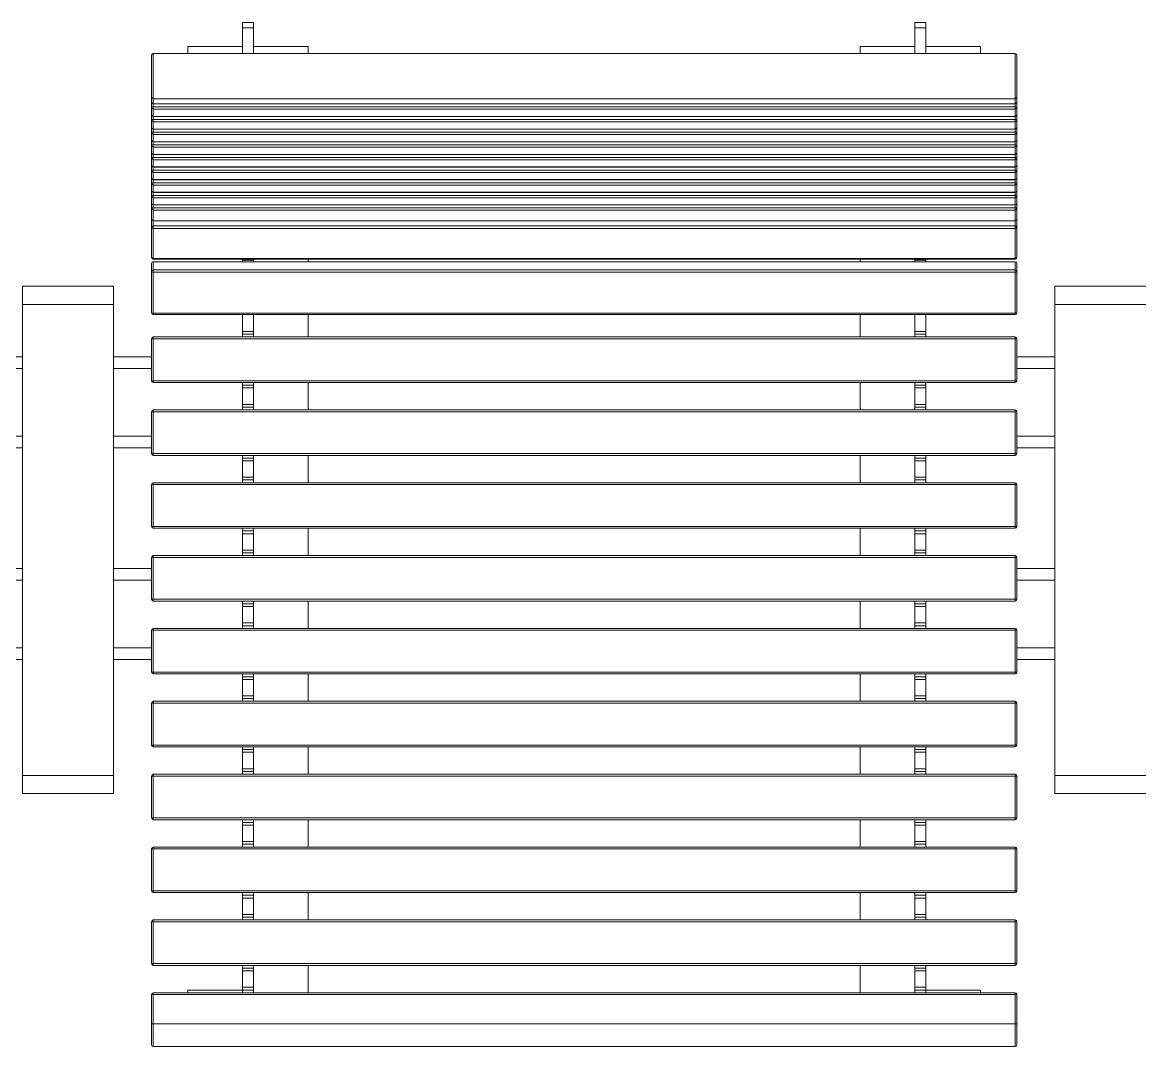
# Model space of a CAD drawing. Header units: millimetres. Extents: x 2717 to 8657, y -3129 to 1071.
# Drawn here: x 4179 to 4795, y -894 to -331 of the extents above; entities that cross this region are included whole.
import ezdxf

# ---------------------------------------------------------------- set-up
doc = ezdxf.new("R2010")
doc.units = ezdxf.units.MM

# ---------------------------------------------------------------- blocks, each defined once
blk = doc.blocks.new('rzut')
at = {"color": 7, "linetype": 'Continuous', "lineweight": 15}
for p, q in [((-3719.43, 739.59), (-3725.43, 739.59)), ((-3725.43, 736.57), (-3725.43, 739.59)), ((-3719.43, 739.59), (-3719.43, 736.57)), ((-3350.43, 739.59), (-3356.43, 739.59)), ((-3356.43, 736.57), (-3356.43, 739.59)), ((-3350.43, 739.59), (-3350.43, 736.57)), ((-3719.43, 736.57), (-3725.43, 736.57)), ((-3725.43, 726.3), (-3725.43, 736.57)), ((-3719.43, 726.3), (-3719.43, 736.57)), ((-3350.43, 736.57), (-3356.43, 736.57)), ((-3356.43, 726.3), (-3356.43, 736.57)), ((-3350.43, 726.3), (-3350.43, 736.57)), ((-3775.43, 698.73), (-3775.43, 721.55)), ((-3301.43, 722.55), (-3774.43, 722.55)), ((-3774.43, 722.55), (-3774.43, 697.74)), ((-3755.43, 726.3), (-3725.43, 726.3)), ((-3755.43, 722.55), (-3755.43, 726.3)), ((-3725.43, 722.55), (-3725.43, 726.3)), ((-3719.43, 726.3), (-3689.43, 726.3)), ((-3719.43, 726.3), (-3719.43, 724.22)), ((-3719.43, 722.55), (-3719.43, 724.22)), ((-3689.43, 726.3), (-3689.43, 722.55)), ((-3386.43, 726.3), (-3356.43, 726.3)), ((-3386.43, 726.3), (-3386.43, 722.55)), ((-3356.43, 726.3), (-3356.43, 724.22)), ((-3356.43, 722.55), (-3356.43, 724.22)), ((-3350.43, 724.22), (-3350.43, 726.3)), ((-3350.43, 726.3), (-3320.43, 726.3)), ((-3350.43, 722.55), (-3350.43, 724.22)), ((-3320.43, 722.55), (-3320.43, 726.3)), ((-3301.43, 697.74), (-3301.43, 722.55)), ((-3300.43, 721.55), (-3300.43, 698.73)), ((-3775.43, 695.94), (-3775.43, 698.73)), ((-3301.43, 697.74), (-3774.43, 697.74)), ((-3774.43, 697.74), (-3774.43, 694.96)), ((-3301.43, 694.96), (-3301.43, 697.74)), ((-3300.43, 698.73), (-3300.43, 695.94)), ((-3775.43, 692.99), (-3775.43, 695.94)), ((-3775.43, 689), (-3775.43, 692.99)), ((-3774.43, 694.96), (-3301.43, 694.96)), ((-3774.43, 694.96), (-3774.43, 694.94)), ((-3774.43, 694.94), (-3301.43, 694.94)), ((-3774.43, 694.94), (-3774.43, 693.17)), ((-3774.43, 693.17), (-3774.43, 692.01)), ((-3774.43, 693.17), (-3301.43, 693.17)), ((-3301.43, 692.01), (-3774.43, 692.01)), ((-3774.43, 692.01), (-3774.43, 688.01)), ((-3301.43, 694.94), (-3301.43, 694.96)), ((-3301.43, 693.17), (-3301.43, 694.94)), ((-3301.43, 692.01), (-3301.43, 693.17)), ((-3301.43, 688.01), (-3301.43, 692.01)), ((-3300.43, 695.94), (-3300.43, 692.99)), ((-3300.43, 692.99), (-3300.43, 689)), ((-3775.43, 686.05), (-3775.43, 689)), ((-3775.43, 682.05), (-3775.43, 686.05)), ((-3774.43, 688.01), (-3301.43, 688.01)), ((-3774.43, 688), (-3774.43, 688.01)), ((-3774.43, 688), (-3301.43, 688)), ((-3774.43, 688), (-3774.43, 686.22)), ((-3774.43, 686.22), (-3774.43, 685.06)), ((-3774.43, 686.22), (-3301.43, 686.22)), ((-3301.43, 685.06), (-3774.43, 685.06)), ((-3774.43, 685.06), (-3774.43, 681.07)), ((-3301.43, 688.01), (-3301.43, 688)), ((-3301.43, 686.22), (-3301.43, 688)), ((-3301.43, 685.06), (-3301.43, 686.22)), ((-3301.43, 681.07), (-3301.43, 685.06)), ((-3300.43, 689), (-3300.43, 686.05)), ((-3300.43, 686.05), (-3300.43, 682.05)), ((-3775.43, 679.1), (-3775.43, 682.05)), ((-3775.43, 675.11), (-3775.43, 679.1)), ((-3774.43, 681.07), (-3301.43, 681.07)), ((-3774.43, 681.05), (-3774.43, 681.07)), ((-3774.43, 681.05), (-3301.43, 681.05)), ((-3774.43, 681.05), (-3774.43, 679.27)), ((-3774.43, 679.27), (-3774.43, 678.12)), ((-3774.43, 679.27), (-3301.43, 679.27)), ((-3301.43, 678.12), (-3774.43, 678.12)), ((-3774.43, 678.12), (-3774.43, 674.12)), ((-3301.43, 681.07), (-3301.43, 681.05)), ((-3301.43, 679.27), (-3301.43, 681.05)), ((-3301.43, 678.12), (-3301.43, 679.27)), ((-3301.43, 674.12), (-3301.43, 678.12)), ((-3300.43, 682.05), (-3300.43, 679.1)), ((-3300.43, 679.1), (-3300.43, 675.11)), ((-3775.43, 672.15), (-3775.43, 675.11)), ((-3775.43, 668.16), (-3775.43, 672.15)), ((-3774.43, 674.12), (-3301.43, 674.12)), ((-3774.43, 674.11), (-3774.43, 674.12)), ((-3774.43, 674.11), (-3301.43, 674.11)), ((-3774.43, 674.11), (-3774.43, 672.33)), ((-3774.43, 672.33), (-3774.43, 671.17)), ((-3774.43, 672.33), (-3301.43, 672.33)), ((-3301.43, 674.12), (-3301.43, 674.11)), ((-3301.43, 672.33), (-3301.43, 674.11)), ((-3301.43, 671.17), (-3301.43, 672.33)), ((-3300.43, 675.11), (-3300.43, 672.15)), ((-3300.43, 672.15), (-3300.43, 668.16)), ((-3775.43, 665.21), (-3775.43, 668.16)), ((-3775.43, 661.21), (-3775.43, 665.21)), ((-3301.43, 671.17), (-3774.43, 671.17)), ((-3774.43, 671.17), (-3774.43, 667.18)), ((-3774.43, 667.18), (-3301.43, 667.18)), ((-3774.43, 667.16), (-3774.43, 667.18)), ((-3774.43, 667.16), (-3301.43, 667.16)), ((-3774.43, 667.16), (-3774.43, 665.38)), ((-3774.43, 665.38), (-3774.43, 664.22)), ((-3774.43, 665.38), (-3301.43, 665.38)), ((-3301.43, 667.18), (-3301.43, 671.17)), ((-3301.43, 667.18), (-3301.43, 667.16)), ((-3301.43, 665.38), (-3301.43, 667.16)), ((-3301.43, 664.22), (-3301.43, 665.38)), ((-3300.43, 668.16), (-3300.43, 665.21)), ((-3300.43, 665.21), (-3300.43, 661.21)), ((-3775.43, 658.26), (-3775.43, 661.21)), ((-3301.43, 664.22), (-3774.43, 664.22)), ((-3774.43, 664.22), (-3774.43, 660.23)), ((-3774.43, 660.23), (-3301.43, 660.23)), ((-3774.43, 660.21), (-3774.43, 660.23)), ((-3774.43, 660.21), (-3301.43, 660.21)), ((-3774.43, 660.21), (-3774.43, 658.44)), ((-3301.43, 660.23), (-3301.43, 664.22)), ((-3301.43, 660.23), (-3301.43, 660.21)), ((-3301.43, 658.44), (-3301.43, 660.21)), ((-3300.43, 661.21), (-3300.43, 658.26)), ((-3775.43, 654.27), (-3775.43, 658.26)), ((-3775.43, 651.32), (-3775.43, 654.27)), ((-3774.43, 658.44), (-3774.43, 657.28)), ((-3774.43, 658.44), (-3301.43, 658.44)), ((-3301.43, 657.28), (-3774.43, 657.28)), ((-3774.43, 657.28), (-3774.43, 653.28)), ((-3774.43, 653.28), (-3301.43, 653.28)), ((-3774.43, 653.27), (-3774.43, 653.28)), ((-3774.43, 653.27), (-3301.43, 653.27)), ((-3774.43, 653.27), (-3774.43, 651.49)), ((-3301.43, 657.28), (-3301.43, 658.44)), ((-3301.43, 653.28), (-3301.43, 657.28)), ((-3301.43, 653.28), (-3301.43, 653.27)), ((-3301.43, 651.49), (-3301.43, 653.27)), ((-3300.43, 658.26), (-3300.43, 654.27)), ((-3300.43, 654.27), (-3300.43, 651.32)), ((-3775.43, 647.32), (-3775.43, 651.32)), ((-3775.43, 644.37), (-3775.43, 647.32)), ((-3774.43, 651.49), (-3774.43, 650.33)), ((-3774.43, 651.49), (-3301.43, 651.49)), ((-3301.43, 650.33), (-3774.43, 650.33)), ((-3774.43, 650.33), (-3774.43, 646.34)), ((-3301.43, 650.33), (-3301.43, 651.49)), ((-3301.43, 646.34), (-3301.43, 650.33)), ((-3300.43, 651.32), (-3300.43, 647.32)), ((-3300.43, 647.32), (-3300.43, 644.37)), ((-3775.43, 640.38), (-3775.43, 644.37)), ((-3774.43, 646.34), (-3301.43, 646.34)), ((-3774.43, 646.32), (-3774.43, 646.34)), ((-3774.43, 646.32), (-3301.43, 646.32)), ((-3774.43, 646.32), (-3774.43, 644.54)), ((-3774.43, 644.54), (-3774.43, 643.39)), ((-3774.43, 644.54), (-3301.43, 644.54)), ((-3301.43, 643.39), (-3774.43, 643.39)), ((-3774.43, 643.39), (-3774.43, 639.39)), ((-3301.43, 646.34), (-3301.43, 646.32)), ((-3301.43, 644.54), (-3301.43, 646.32)), ((-3301.43, 643.39), (-3301.43, 644.54)), ((-3301.43, 639.39), (-3301.43, 643.39)), ((-3300.43, 644.37), (-3300.43, 640.38)), ((-3775.43, 637.51), (-3775.43, 640.38)), ((-3775.43, 631.73), (-3775.43, 637.51)), ((-3774.43, 639.39), (-3301.43, 639.39)), ((-3774.43, 639.38), (-3774.43, 639.39)), ((-3774.43, 639.38), (-3301.43, 639.38)), ((-3774.43, 639.38), (-3774.43, 637.76)), ((-3774.43, 637.76), (-3774.43, 636.54)), ((-3774.43, 637.76), (-3301.43, 637.76)), ((-3301.43, 636.54), (-3774.43, 636.54)), ((-3774.43, 636.54), (-3774.43, 630.76)), ((-3301.43, 639.39), (-3301.43, 639.38)), ((-3301.43, 637.76), (-3301.43, 639.38)), ((-3301.43, 636.54), (-3301.43, 637.76)), ((-3301.43, 630.76), (-3301.43, 636.54)), ((-3300.43, 640.38), (-3300.43, 637.51)), ((-3300.43, 637.51), (-3300.43, 631.73)), ((-3775.43, 627.2), (-3775.43, 631.73)), ((-3774.43, 630.76), (-3301.43, 630.76)), ((-3774.43, 630.73), (-3774.43, 630.76)), ((-3774.43, 630.73), (-3301.43, 630.73)), ((-3774.43, 630.73), (-3774.43, 627.92)), ((-3301.43, 630.76), (-3301.43, 630.73)), ((-3301.43, 627.92), (-3301.43, 630.73)), ((-3300.43, 631.73), (-3300.43, 627.2)), ((-3775.43, 610.66), (-3775.43, 627.2)), ((-3774.43, 626.51), (-3774.43, 627.92)), ((-3774.43, 627.92), (-3301.43, 627.92)), ((-3301.43, 626.51), (-3774.43, 626.51)), ((-3774.43, 626.51), (-3774.43, 609.97)), ((-3301.43, 627.92), (-3301.43, 626.51)), ((-3301.43, 609.97), (-3301.43, 626.51)), ((-3300.43, 627.2), (-3300.43, 610.66)), ((-3774.43, 609.97), (-3301.43, 609.97)), ((-3774.43, 609.97), (-3774.43, 609.66)), ((-3301.43, 609.66), (-3301.43, 609.97)), ((-3775.43, 602.76), (-3775.43, 607.2)), ((-3774.43, 609.66), (-3301.43, 609.66)), ((-3725.43, 608.2), (-3774.43, 608.2)), ((-3774.43, 608.18), (-3774.43, 608.2)), ((-3774.43, 608.18), (-3774.43, 603.74)), ((-3725.43, 608.18), (-3774.43, 608.18)), ((-3774.43, 602.57), (-3774.43, 603.74)), ((-3774.43, 603.74), (-3301.43, 603.74)), ((-3725.43, 609), (-3725.43, 609.66)), ((-3725.43, 609), (-3719.43, 609)), ((-3725.43, 608.1), (-3725.43, 609)), ((-3725.43, 608.1), (-3719.43, 608.1)), ((-3719.43, 609), (-3719.43, 609.66)), ((-3719.43, 609), (-3719.43, 608.1)), ((-3356.43, 608.2), (-3719.43, 608.2)), ((-3356.43, 608.18), (-3719.43, 608.18)), ((-3689.43, 609.66), (-3689.43, 608.2)), ((-3386.43, 609.66), (-3386.43, 608.2)), ((-3356.43, 609), (-3356.43, 609.66)), ((-3356.43, 609), (-3350.43, 609)), ((-3356.43, 608.1), (-3356.43, 609)), ((-3356.43, 608.1), (-3350.43, 608.1)), ((-3350.43, 609), (-3350.43, 609.66)), ((-3350.43, 609), (-3350.43, 608.1)), ((-3301.43, 608.2), (-3350.43, 608.2)), ((-3301.43, 608.18), (-3350.43, 608.18)), ((-3301.43, 608.2), (-3301.43, 608.18)), ((-3301.43, 603.74), (-3301.43, 608.18)), ((-3301.43, 603.74), (-3301.43, 602.57)), ((-3300.43, 607.2), (-3300.43, 602.76)), ((-3775.43, 580.2), (-3775.43, 602.76)), ((-3301.43, 602.57), (-3774.43, 602.57)), ((-3774.43, 602.57), (-3774.43, 580)), ((-3301.43, 580), (-3301.43, 602.57)), ((-3300.43, 602.76), (-3300.43, 580.2)), ((-3796.27, 594.77), (-3846.27, 594.77)), ((-3846.27, 594.77), (-3846.27, 584.78)), ((-3796.27, 594.77), (-3796.27, 584.78)), ((-3229.6, 594.77), (-3279.6, 594.77)), ((-3279.6, 594.77), (-3279.6, 584.78)), ((-3846.27, 584.78), (-3846.27, 326.28)), ((-3846.27, 584.78), (-3796.27, 584.78)), ((-3796.27, 584.78), (-3796.27, 326.28)), ((-3774.43, 580), (-3301.43, 580)), ((-3774.43, 580), (-3774.43, 579.2)), ((-3774.43, 579.2), (-3301.43, 579.2)), ((-3719.43, 579.19), (-3725.43, 579.19)), ((-3725.43, 569.92), (-3725.43, 579.19)), ((-3719.43, 569.92), (-3719.43, 579.19)), ((-3689.43, 579.2), (-3689.43, 566.92)), ((-3386.43, 579.2), (-3386.43, 566.92)), ((-3350.43, 579.19), (-3356.43, 579.19)), ((-3356.43, 569.92), (-3356.43, 579.19)), ((-3350.43, 569.92), (-3350.43, 579.19)), ((-3301.43, 579.2), (-3301.43, 580)), ((-3279.6, 584.78), (-3279.6, 326.28)), ((-3279.6, 584.78), (-3229.6, 584.78)), ((-3774.43, 565.92), (-3774.43, 566.92)), ((-3774.43, 566.92), (-3301.43, 566.92)), ((-3725.43, 569.92), (-3719.43, 569.92)), ((-3725.43, 568.42), (-3725.43, 569.92)), ((-3719.43, 568.42), (-3725.43, 568.42)), ((-3725.43, 566.92), (-3725.43, 568.42)), ((-3719.43, 569.92), (-3719.43, 568.42)), ((-3719.43, 568.42), (-3719.43, 566.92)), ((-3356.43, 569.92), (-3350.43, 569.92)), ((-3356.43, 568.42), (-3356.43, 569.92)), ((-3356.43, 568.42), (-3356.43, 566.92)), ((-3350.43, 568.42), (-3356.43, 568.42)), ((-3350.43, 569.92), (-3350.43, 568.42)), ((-3350.43, 566.92), (-3350.43, 568.42)), ((-3301.43, 566.92), (-3301.43, 565.92)), ((-3775.43, 542.92), (-3775.43, 565.92)), ((-3774.43, 565.92), (-3775.43, 565.92)), ((-3774.43, 565.92), (-3774.43, 542.92)), ((-3301.43, 565.92), (-3774.43, 565.92)), ((-3301.43, 542.92), (-3301.43, 565.92)), ((-3300.43, 565.92), (-3301.43, 565.92)), ((-3300.43, 565.92), (-3300.43, 542.92)), ((-3846.27, 556.03), (-3867.1, 556.03)), ((-3775.43, 556.03), (-3796.27, 556.03)), ((-3279.6, 556.03), (-3300.43, 556.03)), ((-3846.27, 549.63), (-3867.1, 549.63)), ((-3775.43, 549.63), (-3796.27, 549.63)), ((-3279.6, 549.63), (-3300.43, 549.63)), ((-3774.43, 542.92), (-3775.43, 542.92)), ((-3774.43, 542.92), (-3774.43, 541.92)), ((-3774.43, 542.92), (-3301.43, 542.92)), ((-3301.43, 541.92), (-3301.43, 542.92)), ((-3300.43, 542.92), (-3301.43, 542.92)), ((-3301.43, 541.92), (-3774.43, 541.92)), ((-3725.43, 540.42), (-3725.43, 541.92)), ((-3725.43, 540.42), (-3719.43, 540.42)), ((-3725.43, 538.92), (-3725.43, 540.42)), ((-3719.43, 538.92), (-3725.43, 538.92)), ((-3725.43, 529.92), (-3725.43, 538.92)), ((-3719.43, 541.92), (-3719.43, 540.42)), ((-3719.43, 540.42), (-3719.43, 538.92)), ((-3719.43, 529.92), (-3719.43, 538.92)), ((-3689.43, 541.92), (-3689.43, 526.92)), ((-3386.43, 541.92), (-3386.43, 526.92)), ((-3356.43, 541.92), (-3356.43, 540.42)), ((-3356.43, 540.42), (-3350.43, 540.42)), ((-3356.43, 538.92), (-3356.43, 540.42)), ((-3350.43, 538.92), (-3356.43, 538.92)), ((-3356.43, 529.92), (-3356.43, 538.92)), ((-3350.43, 540.42), (-3350.43, 541.92)), ((-3350.43, 540.42), (-3350.43, 538.92)), ((-3350.43, 529.92), (-3350.43, 538.92)), ((-3725.43, 529.92), (-3719.43, 529.92)), ((-3725.43, 528.42), (-3725.43, 529.92)), ((-3719.43, 529.92), (-3719.43, 528.42)), ((-3356.43, 529.92), (-3350.43, 529.92)), ((-3356.43, 528.42), (-3356.43, 529.92)), ((-3350.43, 529.92), (-3350.43, 528.42)), ((-3775.43, 502.92), (-3775.43, 525.92)), ((-3774.43, 525.92), (-3775.43, 525.92)), ((-3774.43, 525.92), (-3774.43, 526.92)), ((-3774.43, 526.92), (-3301.43, 526.92)), ((-3774.43, 525.92), (-3774.43, 502.92)), ((-3301.43, 525.92), (-3774.43, 525.92)), ((-3719.43, 528.42), (-3725.43, 528.42)), ((-3725.43, 526.92), (-3725.43, 528.42)), ((-3719.43, 528.42), (-3719.43, 526.92)), ((-3356.43, 528.42), (-3356.43, 526.92)), ((-3350.43, 528.42), (-3356.43, 528.42)), ((-3350.43, 526.92), (-3350.43, 528.42)), ((-3301.43, 526.92), (-3301.43, 525.92)), ((-3301.43, 502.92), (-3301.43, 525.92)), ((-3300.43, 525.92), (-3301.43, 525.92)), ((-3300.43, 525.92), (-3300.43, 502.92)), ((-3846.27, 512.43), (-3867.1, 512.43)), ((-3775.43, 512.43), (-3796.27, 512.43)), ((-3279.6, 512.43), (-3300.43, 512.43)), ((-3846.27, 506.03), (-3867.1, 506.03)), ((-3775.43, 506.03), (-3796.27, 506.03)), ((-3279.6, 506.03), (-3300.43, 506.03)), ((-3774.43, 502.92), (-3775.43, 502.92)), ((-3774.43, 502.92), (-3774.43, 501.92)), ((-3774.43, 502.92), (-3301.43, 502.92)), ((-3301.43, 501.92), (-3774.43, 501.92)), ((-3725.43, 500.42), (-3725.43, 501.92)), ((-3725.43, 500.42), (-3719.43, 500.42)), ((-3725.43, 498.92), (-3725.43, 500.42)), ((-3719.43, 498.92), (-3725.43, 498.92)), ((-3725.43, 489.92), (-3725.43, 498.92)), ((-3719.43, 501.92), (-3719.43, 500.42)), ((-3719.43, 500.42), (-3719.43, 498.92)), ((-3719.43, 489.92), (-3719.43, 498.92)), ((-3689.43, 501.92), (-3689.43, 486.92)), ((-3386.43, 501.92), (-3386.43, 486.92)), ((-3356.43, 501.92), (-3356.43, 500.42)), ((-3356.43, 500.42), (-3350.43, 500.42)), ((-3356.43, 498.92), (-3356.43, 500.42)), ((-3350.43, 498.92), (-3356.43, 498.92)), ((-3356.43, 489.92), (-3356.43, 498.92)), ((-3350.43, 500.42), (-3350.43, 501.92)), ((-3350.43, 500.42), (-3350.43, 498.92)), ((-3350.43, 489.92), (-3350.43, 498.92)), ((-3301.43, 501.92), (-3301.43, 502.92)), ((-3300.43, 502.92), (-3301.43, 502.92)), ((-3774.43, 485.92), (-3774.43, 486.92)), ((-3774.43, 486.92), (-3301.43, 486.92)), ((-3725.43, 489.92), (-3719.43, 489.92)), ((-3725.43, 488.42), (-3725.43, 489.92)), ((-3719.43, 488.42), (-3725.43, 488.42)), ((-3725.43, 486.92), (-3725.43, 488.42)), ((-3719.43, 489.92), (-3719.43, 488.42)), ((-3719.43, 488.42), (-3719.43, 486.92)), ((-3356.43, 489.92), (-3350.43, 489.92)), ((-3356.43, 488.42), (-3356.43, 489.92)), ((-3356.43, 488.42), (-3356.43, 486.92)), ((-3350.43, 488.42), (-3356.43, 488.42)), ((-3350.43, 489.92), (-3350.43, 488.42)), ((-3350.43, 486.92), (-3350.43, 488.42)), ((-3301.43, 486.92), (-3301.43, 485.92)), ((-3775.43, 462.92), (-3775.43, 485.92)), ((-3774.43, 485.92), (-3775.43, 485.92)), ((-3774.43, 485.92), (-3774.43, 462.92)), ((-3301.43, 485.92), (-3774.43, 485.92)), ((-3301.43, 462.92), (-3301.43, 485.92)), ((-3300.43, 485.92), (-3301.43, 485.92)), ((-3300.43, 485.92), (-3300.43, 462.92)), ((-3774.43, 462.92), (-3775.43, 462.92)), ((-3774.43, 462.92), (-3774.43, 461.92)), ((-3774.43, 462.92), (-3301.43, 462.92)), ((-3301.43, 461.92), (-3301.43, 462.92)), ((-3300.43, 462.92), (-3301.43, 462.92)), ((-3301.43, 461.92), (-3774.43, 461.92)), ((-3725.43, 460.42), (-3725.43, 461.92)), ((-3725.43, 460.42), (-3719.43, 460.42)), ((-3725.43, 458.92), (-3725.43, 460.42)), ((-3719.43, 458.92), (-3725.43, 458.92)), ((-3725.43, 449.92), (-3725.43, 458.92)), ((-3719.43, 461.92), (-3719.43, 460.42)), ((-3719.43, 460.42), (-3719.43, 458.92)), ((-3719.43, 449.92), (-3719.43, 458.92)), ((-3689.43, 461.92), (-3689.43, 446.92)), ((-3386.43, 461.92), (-3386.43, 446.92)), ((-3356.43, 461.92), (-3356.43, 460.42)), ((-3356.43, 460.42), (-3350.43, 460.42)), ((-3356.43, 458.92), (-3356.43, 460.42)), ((-3350.43, 458.92), (-3356.43, 458.92)), ((-3356.43, 449.92), (-3356.43, 458.92)), ((-3350.43, 460.42), (-3350.43, 461.92)), ((-3350.43, 460.42), (-3350.43, 458.92)), ((-3350.43, 449.92), (-3350.43, 458.92)), ((-3725.43, 449.92), (-3719.43, 449.92)), ((-3725.43, 448.42), (-3725.43, 449.92)), ((-3719.43, 449.92), (-3719.43, 448.42)), ((-3356.43, 449.92), (-3350.43, 449.92)), ((-3356.43, 448.42), (-3356.43, 449.92)), ((-3350.43, 449.92), (-3350.43, 448.42)), ((-3775.43, 422.92), (-3775.43, 445.92)), ((-3774.43, 445.92), (-3775.43, 445.92)), ((-3774.43, 445.92), (-3774.43, 446.92)), ((-3774.43, 446.92), (-3301.43, 446.92)), ((-3774.43, 445.92), (-3774.43, 422.92)), ((-3301.43, 445.92), (-3774.43, 445.92)), ((-3719.43, 448.42), (-3725.43, 448.42)), ((-3725.43, 446.92), (-3725.43, 448.42)), ((-3719.43, 448.42), (-3719.43, 446.92)), ((-3356.43, 448.42), (-3356.43, 446.92)), ((-3350.43, 448.42), (-3356.43, 448.42)), ((-3350.43, 446.92), (-3350.43, 448.42)), ((-3301.43, 446.92), (-3301.43, 445.92)), ((-3301.43, 422.92), (-3301.43, 445.92)), ((-3300.43, 445.92), (-3301.43, 445.92)), ((-3300.43, 445.92), (-3300.43, 422.92)), ((-3846.27, 439.91), (-3867.1, 439.91)), ((-3775.43, 439.91), (-3796.27, 439.91)), ((-3279.6, 439.91), (-3300.43, 439.91)), ((-3846.27, 433.51), (-3867.1, 433.51)), ((-3775.43, 433.51), (-3796.27, 433.51)), ((-3279.6, 433.51), (-3300.43, 433.51)), ((-3774.43, 422.92), (-3775.43, 422.92)), ((-3774.43, 422.92), (-3774.43, 421.92)), ((-3774.43, 422.92), (-3301.43, 422.92)), ((-3301.43, 421.92), (-3774.43, 421.92)), ((-3725.43, 420.42), (-3725.43, 421.92)), ((-3725.43, 420.42), (-3719.43, 420.42)), ((-3725.43, 418.92), (-3725.43, 420.42)), ((-3719.43, 418.92), (-3725.43, 418.92)), ((-3725.43, 409.92), (-3725.43, 418.92)), ((-3719.43, 421.92), (-3719.43, 420.42)), ((-3719.43, 420.42), (-3719.43, 418.92)), ((-3719.43, 409.92), (-3719.43, 418.92)), ((-3689.43, 421.92), (-3689.43, 406.92)), ((-3386.43, 421.92), (-3386.43, 406.92)), ((-3356.43, 421.92), (-3356.43, 420.42)), ((-3356.43, 420.42), (-3350.43, 420.42)), ((-3356.43, 418.92), (-3356.43, 420.42)), ((-3350.43, 418.92), (-3356.43, 418.92)), ((-3356.43, 409.92), (-3356.43, 418.92)), ((-3350.43, 420.42), (-3350.43, 421.92)), ((-3350.43, 420.42), (-3350.43, 418.92)), ((-3350.43, 409.92), (-3350.43, 418.92)), ((-3301.43, 421.92), (-3301.43, 422.92)), ((-3300.43, 422.92), (-3301.43, 422.92)), ((-3774.43, 405.92), (-3774.43, 406.92)), ((-3774.43, 406.92), (-3301.43, 406.92)), ((-3725.43, 409.92), (-3719.43, 409.92)), ((-3725.43, 408.42), (-3725.43, 409.92)), ((-3719.43, 408.42), (-3725.43, 408.42)), ((-3725.43, 406.92), (-3725.43, 408.42)), ((-3719.43, 409.92), (-3719.43, 408.42)), ((-3719.43, 408.42), (-3719.43, 406.92)), ((-3356.43, 409.92), (-3350.43, 409.92)), ((-3356.43, 408.42), (-3356.43, 409.92)), ((-3356.43, 408.42), (-3356.43, 406.92)), ((-3350.43, 408.42), (-3356.43, 408.42)), ((-3350.43, 409.92), (-3350.43, 408.42)), ((-3350.43, 406.92), (-3350.43, 408.42)), ((-3301.43, 406.92), (-3301.43, 405.92)), ((-3775.43, 382.92), (-3775.43, 405.92)), ((-3774.43, 405.92), (-3775.43, 405.92)), ((-3774.43, 405.92), (-3774.43, 382.92)), ((-3301.43, 405.92), (-3774.43, 405.92)), ((-3301.43, 382.92), (-3301.43, 405.92)), ((-3300.43, 405.92), (-3301.43, 405.92)), ((-3300.43, 405.92), (-3300.43, 382.92)), ((-3846.27, 396.31), (-3867.1, 396.31)), ((-3775.43, 396.31), (-3796.27, 396.31)), ((-3279.6, 396.31), (-3300.43, 396.31)), ((-3846.27, 389.91), (-3867.1, 389.91)), ((-3775.43, 389.91), (-3796.27, 389.91)), ((-3279.6, 389.91), (-3300.43, 389.91)), ((-3774.43, 382.92), (-3775.43, 382.92)), ((-3774.43, 382.92), (-3774.43, 381.92)), ((-3774.43, 382.92), (-3301.43, 382.92)), ((-3301.43, 381.92), (-3774.43, 381.92)), ((-3725.43, 380.42), (-3725.43, 381.92)), ((-3719.43, 381.92), (-3719.43, 380.42)), ((-3689.43, 381.92), (-3689.43, 366.92)), ((-3386.43, 381.92), (-3386.43, 366.92)), ((-3356.43, 381.92), (-3356.43, 380.42)), ((-3350.43, 380.42), (-3350.43, 381.92)), ((-3301.43, 381.92), (-3301.43, 382.92)), ((-3300.43, 382.92), (-3301.43, 382.92)), ((-3725.43, 380.42), (-3719.43, 380.42)), ((-3725.43, 378.92), (-3725.43, 380.42)), ((-3719.43, 378.92), (-3725.43, 378.92)), ((-3725.43, 369.92), (-3725.43, 378.92)), ((-3719.43, 380.42), (-3719.43, 378.92)), ((-3719.43, 369.92), (-3719.43, 378.92)), ((-3356.43, 380.42), (-3350.43, 380.42)), ((-3356.43, 378.92), (-3356.43, 380.42)), ((-3350.43, 378.92), (-3356.43, 378.92)), ((-3356.43, 369.92), (-3356.43, 378.92)), ((-3350.43, 380.42), (-3350.43, 378.92)), ((-3350.43, 369.92), (-3350.43, 378.92)), ((-3725.43, 369.92), (-3719.43, 369.92)), ((-3725.43, 368.42), (-3725.43, 369.92)), ((-3719.43, 369.92), (-3719.43, 368.42)), ((-3356.43, 369.92), (-3350.43, 369.92)), ((-3356.43, 368.42), (-3356.43, 369.92)), ((-3350.43, 369.92), (-3350.43, 368.42)), ((-3775.43, 342.92), (-3775.43, 365.92)), ((-3774.43, 365.92), (-3775.43, 365.92)), ((-3774.43, 365.92), (-3774.43, 366.92)), ((-3774.43, 366.92), (-3301.43, 366.92)), ((-3774.43, 365.92), (-3774.43, 342.92)), ((-3301.43, 365.92), (-3774.43, 365.92)), ((-3719.43, 368.42), (-3725.43, 368.42)), ((-3725.43, 366.92), (-3725.43, 368.42)), ((-3719.43, 368.42), (-3719.43, 366.92)), ((-3356.43, 368.42), (-3356.43, 366.92)), ((-3350.43, 368.42), (-3356.43, 368.42)), ((-3350.43, 366.92), (-3350.43, 368.42)), ((-3301.43, 366.92), (-3301.43, 365.92)), ((-3301.43, 342.92), (-3301.43, 365.92)), ((-3300.43, 365.92), (-3301.43, 365.92)), ((-3300.43, 365.92), (-3300.43, 342.92)), ((-3774.43, 342.92), (-3775.43, 342.92)), ((-3774.43, 342.92), (-3774.43, 341.92)), ((-3774.43, 342.92), (-3301.43, 342.92)), ((-3301.43, 341.92), (-3774.43, 341.92)), ((-3725.43, 340.42), (-3725.43, 341.92)), ((-3725.43, 340.42), (-3719.43, 340.42)), ((-3725.43, 338.92), (-3725.43, 340.42)), ((-3719.43, 338.92), (-3725.43, 338.92)), ((-3725.43, 329.92), (-3725.43, 338.92)), ((-3719.43, 341.92), (-3719.43, 340.42)), ((-3719.43, 340.42), (-3719.43, 338.92)), ((-3719.43, 329.92), (-3719.43, 338.92)), ((-3689.43, 341.92), (-3689.43, 326.92)), ((-3386.43, 341.92), (-3386.43, 326.92)), ((-3356.43, 341.92), (-3356.43, 340.42)), ((-3356.43, 340.42), (-3350.43, 340.42)), ((-3356.43, 338.92), (-3356.43, 340.42)), ((-3350.43, 338.92), (-3356.43, 338.92)), ((-3356.43, 329.92), (-3356.43, 338.92)), ((-3350.43, 340.42), (-3350.43, 341.92)), ((-3350.43, 340.42), (-3350.43, 338.92)), ((-3350.43, 329.92), (-3350.43, 338.92)), ((-3301.43, 341.92), (-3301.43, 342.92)), ((-3300.43, 342.92), (-3301.43, 342.92)), ((-3774.43, 325.92), (-3774.43, 326.92)), ((-3774.43, 326.92), (-3301.43, 326.92)), ((-3725.43, 329.92), (-3719.43, 329.92)), ((-3725.43, 328.42), (-3725.43, 329.92)), ((-3719.43, 328.42), (-3725.43, 328.42)), ((-3725.43, 326.92), (-3725.43, 328.42)), ((-3719.43, 329.92), (-3719.43, 328.42)), ((-3719.43, 328.42), (-3719.43, 326.92)), ((-3356.43, 329.92), (-3350.43, 329.92)), ((-3356.43, 328.42), (-3356.43, 329.92)), ((-3356.43, 328.42), (-3356.43, 326.92)), ((-3350.43, 328.42), (-3356.43, 328.42)), ((-3350.43, 329.92), (-3350.43, 328.42)), ((-3350.43, 326.92), (-3350.43, 328.42)), ((-3301.43, 326.92), (-3301.43, 325.92)), ((-3846.27, 326.28), (-3846.27, 316.28)), ((-3846.27, 326.28), (-3796.27, 326.28)), ((-3796.27, 326.28), (-3796.27, 316.28)), ((-3775.43, 302.92), (-3775.43, 325.92)), ((-3774.43, 325.92), (-3775.43, 325.92)), ((-3774.43, 325.92), (-3774.43, 302.92)), ((-3301.43, 325.92), (-3774.43, 325.92)), ((-3301.43, 302.92), (-3301.43, 325.92)), ((-3300.43, 325.92), (-3301.43, 325.92)), ((-3300.43, 325.92), (-3300.43, 302.92)), ((-3279.6, 326.28), (-3279.6, 316.28)), ((-3279.6, 326.28), (-3229.6, 326.28)), ((-3846.27, 316.28), (-3796.27, 316.28)), ((-3846.27, 316.28), (-3846.27, 316.25)), ((-3846.27, 316.25), (-3796.27, 316.25)), ((-3796.27, 316.28), (-3796.27, 316.25)), ((-3279.6, 316.28), (-3229.6, 316.28)), ((-3279.6, 316.28), (-3279.6, 316.25)), ((-3279.6, 316.25), (-3229.6, 316.25)), ((-3774.43, 302.92), (-3775.43, 302.92)), ((-3774.43, 302.92), (-3774.43, 301.92)), ((-3774.43, 302.92), (-3301.43, 302.92)), ((-3301.43, 301.92), (-3774.43, 301.92)), ((-3725.43, 300.42), (-3725.43, 301.92)), ((-3719.43, 301.92), (-3719.43, 300.42)), ((-3689.43, 301.92), (-3689.43, 286.92)), ((-3386.43, 301.92), (-3386.43, 286.92)), ((-3356.43, 301.92), (-3356.43, 300.42)), ((-3350.43, 300.42), (-3350.43, 301.92)), ((-3301.43, 301.92), (-3301.43, 302.92)), ((-3300.43, 302.92), (-3301.43, 302.92)), ((-3725.43, 300.42), (-3719.43, 300.42)), ((-3725.43, 298.92), (-3725.43, 300.42)), ((-3719.43, 298.92), (-3725.43, 298.92)), ((-3725.43, 289.92), (-3725.43, 298.92)), ((-3719.43, 300.42), (-3719.43, 298.92)), ((-3719.43, 289.92), (-3719.43, 298.92)), ((-3356.43, 300.42), (-3350.43, 300.42)), ((-3356.43, 298.92), (-3356.43, 300.42)), ((-3350.43, 298.92), (-3356.43, 298.92)), ((-3356.43, 289.92), (-3356.43, 298.92)), ((-3350.43, 300.42), (-3350.43, 298.92)), ((-3350.43, 289.92), (-3350.43, 298.92)), ((-3725.43, 289.92), (-3719.43, 289.92)), ((-3725.43, 288.42), (-3725.43, 289.92)), ((-3719.43, 289.92), (-3719.43, 288.42)), ((-3356.43, 289.92), (-3350.43, 289.92)), ((-3356.43, 288.42), (-3356.43, 289.92)), ((-3350.43, 289.92), (-3350.43, 288.42)), ((-3775.43, 262.92), (-3775.43, 285.92)), ((-3774.43, 285.92), (-3775.43, 285.92)), ((-3774.43, 285.92), (-3774.43, 286.92)), ((-3774.43, 286.92), (-3301.43, 286.92)), ((-3774.43, 285.92), (-3774.43, 262.92)), ((-3301.43, 285.92), (-3774.43, 285.92)), ((-3719.43, 288.42), (-3725.43, 288.42)), ((-3725.43, 286.92), (-3725.43, 288.42)), ((-3719.43, 288.42), (-3719.43, 286.92)), ((-3356.43, 288.42), (-3356.43, 286.92)), ((-3350.43, 288.42), (-3356.43, 288.42)), ((-3350.43, 286.92), (-3350.43, 288.42)), ((-3301.43, 286.92), (-3301.43, 285.92)), ((-3301.43, 262.92), (-3301.43, 285.92)), ((-3300.43, 285.92), (-3301.43, 285.92)), ((-3300.43, 285.92), (-3300.43, 262.92)), ((-3774.43, 262.92), (-3775.43, 262.92)), ((-3774.43, 262.92), (-3774.43, 261.92)), ((-3774.43, 262.92), (-3301.43, 262.92)), ((-3301.43, 261.92), (-3774.43, 261.92)), ((-3725.43, 260.42), (-3725.43, 261.92)), ((-3725.43, 260.42), (-3719.43, 260.42)), ((-3725.43, 258.92), (-3725.43, 260.42)), ((-3719.43, 258.92), (-3725.43, 258.92)), ((-3725.43, 249.92), (-3725.43, 258.92)), ((-3719.43, 261.92), (-3719.43, 260.42)), ((-3719.43, 260.42), (-3719.43, 258.92)), ((-3719.43, 249.92), (-3719.43, 258.92)), ((-3689.43, 261.92), (-3689.43, 246.92)), ((-3386.43, 261.92), (-3386.43, 246.92)), ((-3356.43, 261.92), (-3356.43, 260.42)), ((-3356.43, 260.42), (-3350.43, 260.42)), ((-3356.43, 258.92), (-3356.43, 260.42)), ((-3350.43, 258.92), (-3356.43, 258.92)), ((-3356.43, 249.92), (-3356.43, 258.92)), ((-3350.43, 260.42), (-3350.43, 261.92)), ((-3350.43, 260.42), (-3350.43, 258.92)), ((-3350.43, 249.92), (-3350.43, 258.92)), ((-3301.43, 261.92), (-3301.43, 262.92)), ((-3300.43, 262.92), (-3301.43, 262.92)), ((-3774.43, 245.92), (-3774.43, 246.92)), ((-3774.43, 246.92), (-3301.43, 246.92)), ((-3725.43, 249.92), (-3719.43, 249.92)), ((-3725.43, 248.42), (-3725.43, 249.92)), ((-3719.43, 248.42), (-3725.43, 248.42)), ((-3725.43, 246.92), (-3725.43, 248.42)), ((-3719.43, 249.92), (-3719.43, 248.42)), ((-3719.43, 248.42), (-3719.43, 246.92)), ((-3356.43, 249.92), (-3350.43, 249.92)), ((-3356.43, 248.42), (-3356.43, 249.92)), ((-3356.43, 248.42), (-3356.43, 246.92)), ((-3350.43, 248.42), (-3356.43, 248.42)), ((-3350.43, 249.92), (-3350.43, 248.42)), ((-3350.43, 246.92), (-3350.43, 248.42)), ((-3301.43, 246.92), (-3301.43, 245.92)), ((-3775.43, 222.92), (-3775.43, 245.92)), ((-3774.43, 245.92), (-3775.43, 245.92)), ((-3774.43, 245.92), (-3774.43, 222.92)), ((-3301.43, 245.92), (-3774.43, 245.92)), ((-3301.43, 222.92), (-3301.43, 245.92)), ((-3300.43, 245.92), (-3301.43, 245.92)), ((-3300.43, 245.92), (-3300.43, 222.92)), ((-3774.43, 222.92), (-3775.43, 222.92)), ((-3774.43, 222.92), (-3774.43, 221.92)), ((-3774.43, 222.92), (-3301.43, 222.92)), ((-3301.43, 221.92), (-3774.43, 221.92)), ((-3725.43, 220.42), (-3725.43, 221.92)), ((-3719.43, 221.92), (-3719.43, 220.42)), ((-3689.43, 221.92), (-3689.43, 206.92)), ((-3386.43, 221.92), (-3386.43, 206.92)), ((-3356.43, 221.92), (-3356.43, 220.42)), ((-3350.43, 220.42), (-3350.43, 221.92)), ((-3301.43, 221.92), (-3301.43, 222.92)), ((-3300.43, 222.92), (-3301.43, 222.92)), ((-3725.43, 220.42), (-3719.43, 220.42)), ((-3725.43, 218.92), (-3725.43, 220.42)), ((-3719.43, 218.92), (-3725.43, 218.92)), ((-3725.43, 209.92), (-3725.43, 218.92)), ((-3719.43, 220.42), (-3719.43, 218.92)), ((-3719.43, 209.92), (-3719.43, 218.92)), ((-3356.43, 220.42), (-3350.43, 220.42)), ((-3356.43, 218.92), (-3356.43, 220.42)), ((-3350.43, 218.92), (-3356.43, 218.92)), ((-3356.43, 209.92), (-3356.43, 218.92)), ((-3350.43, 220.42), (-3350.43, 218.92)), ((-3350.43, 209.92), (-3350.43, 218.92)), ((-3725.43, 209.92), (-3719.43, 209.92)), ((-3725.43, 208.42), (-3725.43, 209.92)), ((-3719.43, 209.92), (-3719.43, 208.42)), ((-3356.43, 209.92), (-3350.43, 209.92)), ((-3356.43, 208.42), (-3356.43, 209.92)), ((-3350.43, 209.92), (-3350.43, 208.42)), ((-3775.43, 189.91), (-3775.43, 205.92)), ((-3775.43, 205.92), (-3774.43, 205.92)), ((-3774.43, 206.92), (-3301.43, 206.92)), ((-3774.43, 205.92), (-3774.43, 206.92)), ((-3774.43, 205.92), (-3774.43, 189.91)), ((-3301.43, 205.92), (-3774.43, 205.92)), ((-3755.43, 206.92), (-3755.43, 208.42)), ((-3755.43, 208.42), (-3725.43, 208.42)), ((-3725.43, 208.42), (-3725.43, 206.92)), ((-3719.43, 208.42), (-3725.43, 208.42)), ((-3725.43, 206.92), (-3725.43, 208.42)), ((-3719.43, 208.42), (-3719.43, 206.92)), ((-3356.43, 208.42), (-3356.43, 206.92)), ((-3350.43, 208.42), (-3356.43, 208.42)), ((-3350.43, 206.92), (-3350.43, 208.42)), ((-3350.43, 208.42), (-3320.43, 208.42)), ((-3350.43, 206.92), (-3350.43, 208.42)), ((-3320.43, 208.42), (-3320.43, 206.92)), ((-3301.43, 206.92), (-3301.43, 205.92)), ((-3301.43, 189.91), (-3301.43, 205.92)), ((-3301.43, 205.92), (-3300.43, 205.92)), ((-3300.43, 205.92), (-3300.43, 189.91)), ((-3775.43, 178.41), (-3775.43, 189.91)), ((-3774.43, 189.91), (-3775.43, 189.91)), ((-3301.43, 189.91), (-3774.43, 189.91)), ((-3774.43, 189.91), (-3774.43, 177.41)), ((-3300.43, 189.91), (-3301.43, 189.91)), ((-3301.43, 177.41), (-3301.43, 189.91)), ((-3300.43, 189.91), (-3300.43, 178.41)), ((-3774.43, 177.41), (-3301.43, 177.41))]:
    blk.add_line(p, q, dxfattribs=at)
for centre, radius, start, end in [((-3774.43, 721.55), 1, 90, 180), ((-3301.43, 721.55), 1, 0, 90), ((-3774.44, 698.73), 0.992, 180.44191, 270.43519), ((-3301.42, 698.73), 0.992, 269.56481, 359.55809), ((-3774.43, 695.94), 1, 180, 270), ((-3774.44, 695.95), 0.992, 180.44191, 270.43519), ((-3774.67, 691.6), 1.59, 81.22054, 118.48161), ((-3774.44, 693), 0.992, 180.44191, 270.43519), ((-3301.43, 695.94), 1, 270, 0), ((-3301.42, 695.95), 0.992, 269.56481, 359.55809), ((-3301.19, 691.6), 1.59, 61.51839, 98.77946), ((-3301.42, 693), 0.992, 269.56481, 359.55809), ((-3774.43, 689), 1, 180, 270), ((-3774.44, 689.01), 0.992, 180.44191, 270.43519), ((-3774.67, 684.65), 1.59, 81.22054, 118.48161), ((-3774.44, 686.05), 0.992, 180.44191, 270.43519), ((-3301.43, 689), 1, 270, 0), ((-3301.42, 689.01), 0.992, 269.56481, 359.55809), ((-3301.19, 684.65), 1.59, 61.51839, 98.77946), ((-3301.42, 686.05), 0.992, 269.56481, 359.55809), ((-3774.43, 682.05), 1, 180, 270), ((-3774.44, 682.06), 0.992, 180.44191, 270.43519), ((-3774.67, 677.7), 1.59, 81.22054, 118.48161), ((-3774.44, 679.11), 0.992, 180.44191, 270.43519), ((-3301.43, 682.05), 1, 270, 0), ((-3301.42, 682.06), 0.992, 269.56481, 359.55809), ((-3301.19, 677.7), 1.59, 61.51839, 98.77946), ((-3301.42, 679.11), 0.992, 269.56481, 359.55809), ((-3774.43, 675.11), 1, 180, 270), ((-3774.44, 675.11), 0.992, 180.44191, 270.43519), ((-3774.67, 670.76), 1.59, 81.22054, 118.48161), ((-3774.44, 672.16), 0.992, 180.44191, 270.43519), ((-3301.43, 675.11), 1, 270, 0), ((-3301.42, 675.11), 0.992, 269.56481, 359.55809), ((-3301.19, 670.76), 1.59, 61.51839, 98.77946), ((-3301.42, 672.16), 0.992, 269.56481, 359.55809), ((-3774.43, 668.16), 1, 180, 270), ((-3774.44, 668.17), 0.992, 180.44191, 270.43519), ((-3774.67, 663.81), 1.59, 81.22054, 118.48161), ((-3774.44, 665.22), 0.992, 180.44191, 270.43519), ((-3301.43, 668.16), 1, 270, 0), ((-3301.42, 668.17), 0.992, 269.56481, 359.55809), ((-3301.19, 663.81), 1.59, 61.51839, 98.77946), ((-3301.42, 665.22), 0.992, 269.56481, 359.55809), ((-3774.43, 661.21), 1, 180, 270), ((-3774.44, 661.22), 0.992, 180.44191, 270.43519), ((-3301.43, 661.21), 1, 270, 0), ((-3301.42, 661.22), 0.992, 269.56481, 359.55809), ((-3774.67, 656.87), 1.59, 81.22054, 118.48161), ((-3774.44, 658.27), 0.992, 180.44191, 270.43519), ((-3774.43, 654.27), 1, 180, 270), ((-3774.44, 654.28), 0.992, 180.44191, 270.43519), ((-3301.19, 656.87), 1.59, 61.51839, 98.77946), ((-3301.42, 658.27), 0.992, 269.56481, 359.55809), ((-3301.43, 654.27), 1, 270, 0), ((-3301.42, 654.28), 0.992, 269.56481, 359.55809), ((-3774.67, 649.92), 1.59, 81.22054, 118.48161), ((-3774.44, 651.32), 0.992, 180.44191, 270.43519), ((-3774.43, 647.32), 1, 180, 270), ((-3774.44, 647.33), 0.992, 180.44191, 270.43519), ((-3301.19, 649.92), 1.59, 61.51839, 98.77946), ((-3301.42, 651.32), 0.992, 269.56481, 359.55809), ((-3301.43, 647.32), 1, 270, 0), ((-3301.42, 647.33), 0.992, 269.56481, 359.55809), ((-3774.67, 642.97), 1.59, 81.22054, 118.48161), ((-3774.44, 644.38), 0.992, 180.44191, 270.43519), ((-3301.19, 642.97), 1.59, 61.51839, 98.77946), ((-3301.42, 644.38), 0.992, 269.56481, 359.55809), ((-3774.43, 640.38), 1, 180, 270), ((-3774.44, 640.38), 0.992, 180.44191, 270.43519), ((-3774.67, 636.57), 1.21, 78.80601, 129.39798), ((-3774.45, 637.52), 0.984, 180.94884, 270.91841), ((-3301.43, 640.38), 1, 270, 0), ((-3301.42, 640.38), 0.992, 269.56481, 359.55809), ((-3301.2, 636.57), 1.21, 50.60202, 101.19399), ((-3301.42, 637.52), 0.984, 269.08159, 359.05116), ((-3774.43, 631.73), 1, 180, 270), ((-3774.45, 631.74), 0.984, 180.94884, 270.91841), ((-3301.43, 631.73), 1, 270, 0), ((-3301.42, 631.74), 0.984, 269.08159, 359.05116), ((-3774.55, 627.03), 0.895, 82.25085, 169.19361), ((-3774.56, 627.39), 0.89, 192.06354, 278.34999), ((-3301.31, 627.03), 0.895, 10.80639, 97.74915), ((-3301.3, 627.39), 0.89, 261.65001, 347.93646), ((-3774.43, 610.66), 1, 180, 270), ((-3774.56, 610.85), 0.89, 192.06354, 278.34999), ((-3301.43, 610.66), 1, 270, 0), ((-3301.3, 610.85), 0.89, 261.65001, 347.93646), ((-3774.43, 607.2), 1, 90, 180), ((-3774.44, 607.19), 0.991, 89.46225, 179.45196), ((-3774.44, 602.75), 0.991, 89.46225, 179.45196), ((-3301.43, 607.2), 1, 0, 90), ((-3301.42, 607.19), 0.991, 0.54804, 90.53775), ((-3301.42, 602.75), 0.991, 0.54804, 90.53775), ((-3774.67, 604.01), 1.46, 238.68483, 279.48341), ((-3301.19, 604.01), 1.46, 260.51659, 301.31517), ((-3774.43, 580.2), 1, 180, 270), ((-3774.67, 581.44), 1.46, 238.68483, 279.48341), ((-3301.43, 580.2), 1, 270, 0), ((-3301.19, 581.44), 1.46, 260.51659, 301.31517), ((-3774.43, 565.92), 1, 90, 180), ((-3301.43, 565.92), 1, 360, 90), ((-3774.43, 542.92), 1, 180, 270), ((-3301.43, 542.92), 1, 270, 0), ((-3774.43, 525.92), 1, 90, 180), ((-3301.43, 525.92), 1, 360, 90), ((-3774.43, 502.92), 1, 180, 270), ((-3301.43, 502.92), 1, 270, 0), ((-3774.43, 485.92), 1, 90, 180), ((-3301.43, 485.92), 1, 0, 90), ((-3774.43, 462.92), 1, 180, 270), ((-3301.43, 462.92), 1, 270, 0), ((-3774.43, 445.92), 1, 90, 180), ((-3301.43, 445.92), 1, 0, 90), ((-3774.43, 422.92), 1, 180, 270), ((-3301.43, 422.92), 1, 270, 0), ((-3774.43, 405.92), 1, 90, 180), ((-3301.43, 405.92), 1, 0, 90), ((-3774.43, 382.92), 1, 180, 270), ((-3301.43, 382.92), 1, 270, 0), ((-3774.43, 365.92), 1, 90, 180), ((-3301.43, 365.92), 1, 0, 90), ((-3774.43, 342.92), 1, 180, 270), ((-3301.43, 342.92), 1, 270, 360), ((-3774.43, 325.92), 1, 90, 180), ((-3301.43, 325.92), 1, 360, 90), ((-3774.43, 302.92), 1, 180, 270), ((-3301.43, 302.92), 1, 270, 0), ((-3774.43, 285.92), 1, 90, 180), ((-3301.43, 285.92), 1, 360, 90), ((-3774.43, 262.92), 1, 180, 270), ((-3301.43, 262.92), 1, 270, 0), ((-3774.43, 245.92), 1, 90, 180), ((-3301.43, 245.92), 1, 360, 90), ((-3774.43, 222.92), 1, 180, 270), ((-3301.43, 222.92), 1, 270, 0), ((-3774.43, 205.92), 1, 90, 180), ((-3301.43, 205.92), 1, 0, 90), ((-3774.43, 178.41), 1, 180, 270), ((-3301.43, 178.41), 1, 270, 0)]:
    blk.add_arc(centre, radius, start, end, dxfattribs=at)

msp = doc.modelspace()

# ---------------------------------------------------------------- block references
msp.add_blockref('rzut', (8025.23, -1071.07))

doc.saveas('drawing.dxf')
